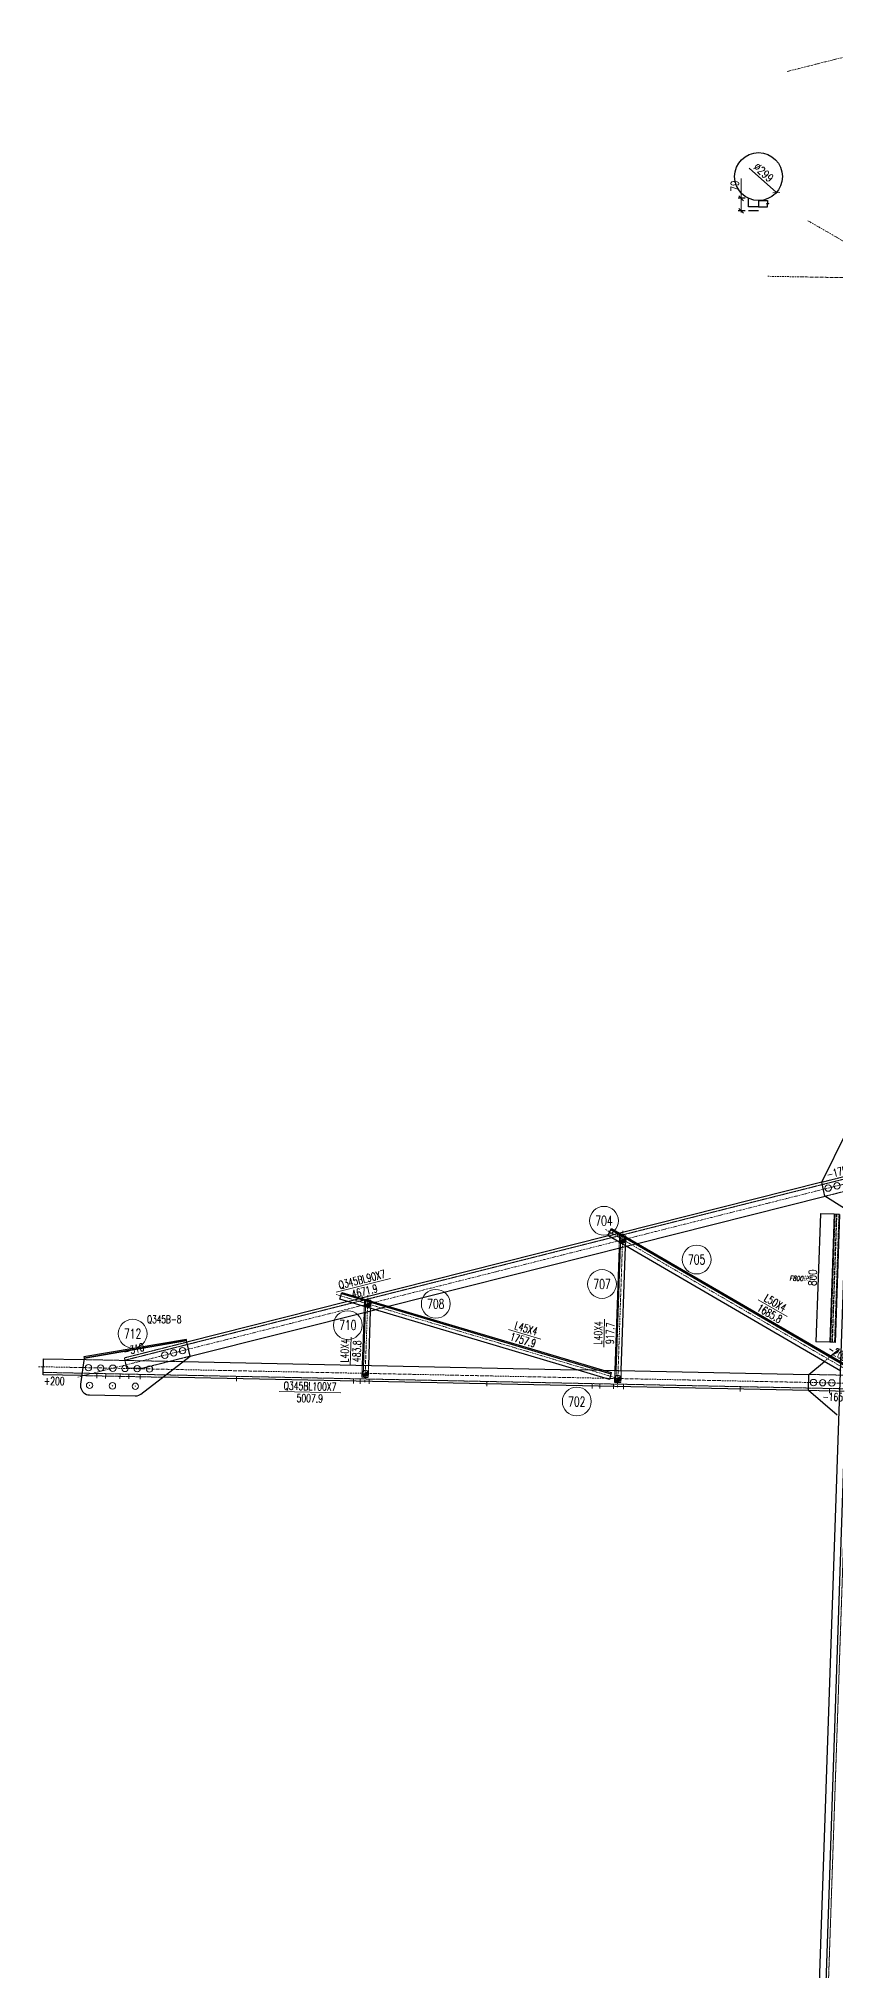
# Model space of a CAD drawing. Extents: x 200306 to 244369, y -126880 to -87343.
# Drawn here: x 222427 to 227408, y -102230 to -90159 of the extents above; entities that cross this region are included whole.
import ezdxf
from ezdxf.enums import TextEntityAlignment as Align

# ---------------------------------------------------------------- set-up
doc = ezdxf.new("R2010")
doc.units = 0
doc.header["$MEASUREMENT"] = 0
for name, pattern in [('ACAD_ISO04W100', [30, 24, -3, 0, -3]), ('Dash', [2.75, 2, -0.75]), ('DashDot', [15.6, 9, -3, 0.6, -3]), ('HIDDEN2', [4.762499999999999, 3.175, -1.5875])]:
    doc.linetypes.add(name, pattern=pattern)
doc.layers.get('0').update_dxf_attribs({"linetype": 'CONTINUOUS', "lineweight": 25})
doc.layers.get('Defpoints').update_dxf_attribs({"linetype": 'CONTINUOUS'})
doc.styles.add('DimFont', font='simplex.shx', dxfattribs={"width": 0.8, "bigfont": 'gbhzfs.shx'})
doc.styles.add('HZ', font='txt.shx', dxfattribs={"width": 0.7, "oblique": 12, "bigfont": 'hztxt.shx'})
doc.styles.get("Standard").update_dxf_attribs({"font": 'simplex.shx', "width": 0.7, "height": 3, "bigfont": 'gbhzfs.shx'})
doc.dimstyles.new('DHDxfDimStyleOpen30', dxfattribs={"dimtxt": 2.5, "dimasz": 2.5, "dimexe": 1.25, "dimexo": 0.625, "dimtad": 2, "dimtxsty": 'DimFont', "dimblk": 'OPEN30', "dimblk1": 'OPEN30', "dimblk2": 'OPEN30', "dimcen": 2.5, "dimadec": 0, "dimazin": 0, "dimtfac": 1, "dimtmove": 0, "dimatfit": 3, "dimldrblk": 'OPEN30', "dimfxl": 0, "dimarcsym": 0})
doc.dimstyles.new('ISO-25', dxfattribs={"dimtxt": 2.5, "dimasz": 2.5, "dimexe": 1.25, "dimexo": 0.625, "dimtad": 2, "dimtxsty": 'Standard', "dimcen": 2.5, "dimadec": 0, "dimazin": 0, "dimtfac": 1, "dimtmove": 0, "dimatfit": 3, "dimfxl": 0, "dimarcsym": 0})
doc.dimstyles.new('ISO-25$0', dxfattribs={"dimtxt": 2, "dimasz": 1.5, "dimexe": 1.25, "dimexo": 0.625, "dimtad": 1, "dimdsep": 46, "dimtxsty": 'Standard', "dimcen": 2.5, "dimclrd": 150, "dimclre": 2, "dimclrt": 6, "dimadec": 0, "dimazin": 0, "dimtfac": 1, "dimtmove": 0, "dimatfit": 0, "dimfxl": 0, "dimarcsym": 0})

# ---------------------------------------------------------------- blocks, each defined once
blk = doc.blocks.new('DefaultBolt')
at = {"color": 3, "linetype": 'Continuous', "lineweight": 13}
for p, q in [((-0.1, -0.1), (0.1, 0.1)), ((0.1, -0.1), (-0.1, 0.1))]:
    blk.add_line(p, q, dxfattribs=at)
blk.add_circle((0, 0), 1, dxfattribs=at)
blk = doc.blocks.new('M20X45S')
at = {"color": 3, "linetype": 'Continuous', "lineweight": 13}
blk.add_circle((0, 0), 1, dxfattribs=at)
blk = doc.blocks.new('M16X40S')
at = {"color": 3, "linetype": 'Continuous', "lineweight": 13}
blk.add_line((-0.707, -0.707), (0.707, 0.707), dxfattribs=at)
blk.add_circle((0, 0), 1, dxfattribs=at)
for radius, end in [(0.900005511094238, 44.99999999999999), (0.80002061223446, 44.99999999999999), (0.700035713374682, 45.00000000000003), (0.600050814514905, 44.99999999999999), (0.500065915655126, 44.99999999999999), (0.399939595439111, 45.00000000000003), (0.299954696579333, 45.00000000000003), (0.199969797719556, 45.00000000000003), (0.099984898859778, 45.00000000000003)]:
    blk.add_arc((0, 0), radius, 225, end, dxfattribs=at)
blk = doc.blocks.new('M16X50S')
at = {"color": 3, "linetype": 'Continuous', "lineweight": 13}
blk.add_line((-1, -1), (1, 1), dxfattribs=at)
blk.add_circle((0, 0), 1, dxfattribs=at)
for radius, end in [(0.900005511094238, 44.99999999999999), (0.80002061223446, 44.99999999999999), (0.700035713374682, 45.00000000000003), (0.600050814514905, 44.99999999999999), (0.500065915655126, 44.99999999999999), (0.399939595439111, 45.00000000000003), (0.299954696579333, 45.00000000000003), (0.199969797719556, 45.00000000000003), (0.099984898859778, 45.00000000000003)]:
    blk.add_arc((0, 0), radius, 225, end, dxfattribs=at)
blk = doc.blocks.new('_OBLIQUE')
at = {"color": 0, "linetype": 'ByBlock', "lineweight": -2}
blk.add_line((-0.5, -0.5), (0.5, 0.5), dxfattribs=at)
blk = doc.blocks.new('*D150')
at = {"color": 0, "linetype": 'Continuous', "lineweight": 0}
for p, q in [((226819.4827126465, -91156.77460595134), (226819.4827126465, -91033.9174630942)), ((226819.4827126465, -91245.69713732177), (226819.4827126465, -91156.77460595134))]:
    blk.add_line(p, q, dxfattribs=at)
at = {"color": 0, "linetype": 'Continuous', "lineweight": -2}
for p, q in [((226845.0119927873, -91156.77460595134), (226799.4827126465, -91156.77460595134)), ((226845.0119927873, -91235.69713732177), (226799.4827126465, -91235.69713732177))]:
    blk.add_line(p, q, dxfattribs=at)
at = {"layer": 'Defpoints', "color": 0, "linetype": 'Continuous'}
for p in [(226819.4827126465, -91156.77460595134), (226865.0119927873, -91156.77460595134), (226865.0119927873, -91235.69713732177)]:
    blk.add_point(p, dxfattribs=at)
at = {"color": 0, "linetype": 'Continuous', "lineweight": 0, "xscale": 30, "yscale": 30, "zscale": 30}
for p, rotation in [((226819.4827126465, -91156.77460595134), 90), ((226819.4827126465, -91235.69713732177), 270)]:
    blk.add_blockref('_OBLIQUE', p, dxfattribs=dict(at, rotation=rotation))
at = {"color": 6, "linetype": 'Continuous', "insert": (226779.4827126466, -91080.34603452275), "char_height": 50, "attachment_point": 5, "rotation": 90, "style": 'DimFont'}
blk.add_mtext('79', dxfattribs=at)
blk = doc.blocks.new('_OPEN30')
at = {"color": 0, "linetype": 'ByBlock', "lineweight": -2}
for p, q in [((-1, 0.26794919), (0, 0)), ((0, 0), (-1, -0.26794919)), ((0, 0), (-1, 0))]:
    blk.add_line(p, q, dxfattribs=at)
blk = doc.blocks.new('*D151')
at = {"color": 0, "linetype": 'Continuous', "lineweight": -2}
for p, q in [((226928.0744927873, -91170.69713732177), (226984.6627126465, -91170.69713732177)), ((226928.0744927873, -91210.69713732177), (226984.6627126465, -91210.69713732177)), ((226984.4827126465, -91170.87713732176), (226984.4827126465, -91189.10713732177)), ((226984.4827126465, -91210.51713732177), (226984.4827126465, -91192.28713732176))]:
    blk.add_line(p, q, dxfattribs=at)
at = {"color": 0, "linetype": 'Continuous'}
for points in [[(226984.4527126465, -91170.87713732176), (226984.5127126465, -91170.87713732176), (226984.4827126465, -91170.69713732177)], [(226984.4527126465, -91210.51713732177), (226984.5127126465, -91210.51713732177), (226984.4827126465, -91210.69713732177)]]:
    blk.add_solid(points, dxfattribs=at)
at = {"layer": 'Defpoints', "color": 0, "linetype": 'Continuous'}
for p in [(226928.0119927873, -91170.69713732177), (226928.0119927873, -91210.69713732177), (226984.4827126465, -91170.69713732177)]:
    blk.add_point(p, dxfattribs=at)
at = {"color": 0, "linetype": 'Continuous', "insert": (226984.4827126466, -91190.69713732174), "char_height": 3, "attachment_point": 5}
blk.add_mtext('\\A1;40.0000', dxfattribs=at)
blk = doc.blocks.new('*D152')
at = {"color": 0, "linetype": 'Continuous', "lineweight": 0}
blk.add_line((226870.2345016686, -90969.33024243369), (227039.2615686028, -91121.06596068955), dxfattribs=at)
at = {"layer": 'Defpoints', "color": 0, "linetype": 'Continuous'}
for p in [(226816.7624169718, -90921.32831395403), (227039.2615686028, -91121.06596068955)]:
    blk.add_point(p, dxfattribs=at)
at = {"color": 0, "linetype": 'Continuous', "lineweight": 0, "xscale": 30, "yscale": 30, "zscale": 30, "rotation": 318.085655041716}
blk.add_blockref('_OBLIQUE', (227039.2615686028, -91121.06596068955), dxfattribs=at)
at = {"color": 6, "linetype": 'Continuous', "insert": (226959.1444609567, -90995.3917622061), "char_height": 50, "attachment_point": 5, "rotation": 318.085655041716, "style": 'DimFont'}
blk.add_mtext('∅299', dxfattribs=at)
blk = doc.blocks.new('*D184')
at = {"color": 150, "linetype": 'Continuous', "lineweight": -2}
blk.add_line((227314.334608437, -97502.84915831612), (227286.9282311501, -98302.01936552109), dxfattribs=at)
at = {"color": 2, "linetype": 'Continuous', "lineweight": -2}
for p, q in [((227400.4196947162, -97505.6212150487), (227314.160883399, -97502.66309485606)), ((227373.0009790072, -98305.1512107517), (227286.7421676901, -98302.19309055909))]:
    blk.add_line(p, q, dxfattribs=at)
at = {"color": 150, "linetype": 'Continuous'}
for points in [[(227314.3046260622, -97502.84813011429), (227314.3645908119, -97502.85018651797), (227314.3407776481, -97502.6692640671)], [(227286.8982487753, -98302.01833731926), (227286.958213525, -98302.02039372294), (227286.9220619391, -98302.19925977012)]]:
    blk.add_solid(points, dxfattribs=at)
at = {"layer": 'Defpoints', "color": 0, "linetype": 'Continuous'}
for p in [(227400.4821579971, -97505.62335713586), (227286.9220619391, -98302.19925977012), (227373.0634422881, -98305.15335283888)]:
    blk.add_point(p, dxfattribs=at)
at = {"color": 6, "linetype": 'Continuous', "insert": (227265.6519824816, -97901.23469310634), "char_height": 50, "attachment_point": 5, "rotation": 88.03589448184374, "style": 'DimFont'}
blk.add_mtext('\\A1;800', dxfattribs=at)

msp = doc.modelspace()

# ---------------------------------------------------------------- linework, layer by layer
at = {"color": 2, "linetype": 'DashDot', "lineweight": 15}
for p, q in [((227916.6440739227, -90159.20051016404), (227107.2880253245, -90364.54847484223)), ((227236.5644633821, -91296.85883818606), (227864.3125241192, -91659.56722276066)), ((227865.1328378131, -91659.95930279412), (226985.2760600404, -91644.08320101882)), ((227673.181805281, -97263.43095366715), (222672.214459706, -98522.17005926784)), ((225971.1663016054, -97600.48750412822), (227627.4393726925, -98563.37245276009)), ((226079.7015702458, -97609.5044479891), (226046.163976127, -98586.61235894453)), ((224287.2383273632, -98006.6764932296), (226029.5715994507, -98525.49388117368)), ((224485.3706646014, -98010.76589054173), (224466.7203998113, -98554.28603253153)), ((227628.5062282684, -98564.02886734875), (222426.6883774143, -98457.6639103579))]:
    msp.add_line(p, q, dxfattribs=at)
at = {"color": 3, "linetype": 'Continuous'}
for p, q in [((226865.0119927873, -91210.69713732177), (226865.0119927873, -91156.77460595134)), ((226928.0119927873, -91210.69713732177), (226865.0119927873, -91210.69713732177)), ((226928.0119927873, -91235.69713732177), (226865.0119927873, -91235.69713732177)), ((226928.0119927873, -91170.69713732177), (226928.0119927873, -91210.69713732177))]:
    msp.add_line(p, q, dxfattribs=at)
at = {"color": 1, "linetype": 'Dash', "lineweight": 20}
for p, q in [((227558.2498073396, -96668.96972812321), (227356.4402692101, -102553.7376678552)), ((227496.8752476296, -97276.88095784847), (222966.2383780921, -98417.23829411647)), ((227493.5754052025, -97262.24842423479), (227322.9633802461, -97305.19132165007)), ((227343.5817054604, -97392.78031362608), (227498.8281563829, -97353.70491775197)), ((226059.8093326391, -97623.12609031588), (225990.4391494934, -97640.58650472261)), ((226066.6795150188, -97639.07584675706), (226035.2001084973, -98556.21906923824)), ((226058.6842073999, -97638.80188311095), (226056.0049153976, -97716.86226520089)), ((226098.6607454944, -97640.1717013415), (226058.6842073999, -97638.80188311095)), ((226096.3772529439, -97706.7005831617), (226098.6607454944, -97640.1717013415)), ((226101.8106051653, -97705.33301316116), (226171.180788311, -97687.87259875443)), ((224444.8374944876, -98029.613089061), (224359.4083850273, -98051.11552117135)), ((224472.3488933887, -98040.33729901658), (224455.7562481701, -98523.89273303827)), ((224464.3535857708, -98040.06333534377), (224461.6739962484, -98118.15396269159)), ((224504.3301238606, -98041.43315370781), (224464.3535857708, -98040.06333534377)), ((224502.0462234793, -98107.99230841872), (224504.3301238606, -98041.43315370781)), ((224528.2592446683, -98101.39451391886), (224613.6883541286, -98079.8920818085)), ((223353.9086619667, -98304.19892176724), (222962.9385356649, -98402.60576050277)), ((227462.7793640083, -98595.64742830899), (222455.9207605551, -98493.26893000609)), ((222709.7052713755, -98413.44053241036), (223328.9942625944, -98426.1035376913)), ((222962.9385356649, -98402.60576050277), (222977.2378528493, -98466.0134061621)), ((222977.2378528493, -98466.0134061621), (223072.9246712001, -98467.70095280773)), ((223072.9246712001, -98467.70095280773), (223373.3990933814, -98392.0718036258)), ((224450.3202985094, -98449.03202134886), (224447.7609405521, -98523.61876936546)), ((224487.737478642, -98524.98858772949), (224490.3157780035, -98449.84983496291)), ((225787.5488284812, -98476.37520389687), (225956.8122255843, -98479.8362428008)), ((226029.7659090594, -98481.32797427385), (226027.2048008784, -98555.94510559212)), ((226067.1813389729, -98557.31492382269), (226069.761393785, -98482.14578799486)), ((227339.2490991923, -98424.72580022995), (227380.0398020846, -98390.65052209323)), ((223201.8779341168, -98523.52512470022), (222696.0781091853, -98513.18270630586)), ((224447.7609405521, -98523.61876936546), (224487.737478642, -98524.98858772949)), ((226027.2048008784, -98555.94510559212), (226067.1813389729, -98557.31492382269)), ((227462.4530723389, -98610.64387901395), (227239.7318267432, -98606.08975267044)), ((227241.8619275738, -98506.1124908745), (227464.6283501348, -98510.66754098084))]:
    msp.add_line(p, q, dxfattribs=at)
at = {"color": 3, "ltscale": 5}
for p, q in [((227400.4821579971, -97505.62335713586), (227373.0634422881, -98305.15335283888)), ((227434.4621828145, -97506.7886525535), (227400.4821579971, -97505.62335713586)), ((227434.4621828145, -97506.7886525535), (227407.0434671055, -98306.31864825652)), ((227407.0434671055, -98306.31864825652), (227373.0634422881, -98305.15335283888))]:
    msp.add_line(p, q, dxfattribs=at)
at = {"color": 3, "linetype": 'HIDDEN2', "ltscale": 2}
for p, q in [((227404.4798079756, -97505.76045071441), (227377.0610922667, -98305.29044641742)), ((227430.464532836, -97506.65155897495), (227403.045817127, -98306.18155467798))]:
    msp.add_line(p, q, dxfattribs=at)
at = {"color": 3, "linetype": 'ACAD_ISO04W100'}
msp.add_line((227390.0534546968, -98305.7360005477), (227417.4721704058, -97506.20600484469), dxfattribs=at)
at = {"color": 7, "linetype": 'Continuous', "lineweight": 30}
for p, q in [((226005.0517585522, -97600.53869850432), (227462.4848115431, -98447.82673020702)), ((224319.9472236336, -98000.76934208555), (226004.7757701894, -98502.46345518161))]:
    msp.add_line(p, q, dxfattribs=at)
at = {"color": 7, "linetype": 'Continuous', "lineweight": 13}
for p, q in [((224626.358486172, -97906.60890893626), (224286.9447405779, -97992.03905175367)), ((226924.7127442001, -98039.25940184765), (227106.2623259401, -98144.80441295689)), ((225364.4258037154, -98225.2057230889), (225565.6923430765, -98285.137185057)), ((225965.7434510379, -98160.21378489115), (225959.7404038792, -98335.11079294105)), ((224381.3365085816, -98272.41668280553), (224375.3351181647, -98447.31374771247)), ((224315.3756482267, -98621.30915058011), (223930.4561084864, -98613.4384500936))]:
    msp.add_line(p, q, dxfattribs=at)
at = {"color": 7, "linetype": 'Continuous', "lineweight": 30}
for points in [[(227301.5707303984, -102548.9906231339), (227502.9393861887, -96677.07881636449)], [(227341.5472301835, -102550.3615589194), (227542.9158859738, -96678.44975214994)], [(227322.84026329, -97304.64583722147), (227480.9078161891, -96987.69008580665)], [(227322.9633802461, -97305.19132165007), (226059.8093326391, -97623.12609031588)], [(226171.180788311, -97687.87259875443), (227343.5817054604, -97392.78031362608)], [(227342.5910544092, -97392.15408422823), (227322.84026329, -97304.64583722147)], [(227464.3967728353, -97469.15225791592), (227342.5910544092, -97392.15408422823)], [(225990.4391494934, -97640.58650472261), (224444.8374944876, -98029.613089061)], [(225985.4110702389, -97637.66339867252), (226008.7928420404, -97593.4673270437)], [(227442.8441232298, -98484.95143037522), (225985.4110702389, -97637.66339867252)], [(226008.7928420404, -97593.4673270437), (227466.2258950314, -98440.7553587464)], [(224613.6883541286, -98079.8920818085), (226101.8106051653, -97705.33301316116)], [(226056.0049153976, -97716.86226520089), (226029.7659090594, -98481.32797427385)], [(226069.761393785, -98482.14578799486), (226096.3772529439, -97706.7005831617)], [(224310.1877743224, -98036.45902055345), (224322.057374836, -97993.05265484925)], [(224322.057374836, -97993.05265484925), (226006.8859213918, -98494.74676794531)], [(224359.4083850273, -98051.11552117135), (223353.9086619667, -98304.19892176724)], [(223373.3990933814, -98392.0718036258), (224528.2592446683, -98101.39451391886)], [(225995.0163208782, -98538.15313364951), (224310.1877743224, -98036.45902055345)], [(224461.6739962484, -98118.15396269159), (224450.3202985094, -98449.03202134886)], [(224490.3157780035, -98449.84983496291), (224502.0462234793, -98107.99230841872)], [(223350.5526410705, -98286.7226384514), (222709.8735301144, -98395.57095794808)], [(222711.0678197597, -98403.46754346493), (223351.7469307158, -98294.61922396826)], [(223351.7469307158, -98294.61922396826), (222711.0678197597, -98403.46754346493)], [(223351.7469307158, -98294.61922396826), (223350.5526410705, -98286.7226384514)], [(223373.6878958138, -98391.8504662757), (223351.7469307158, -98294.61922396826)], [(227380.0398020846, -98390.65052209323), (227434.3546639825, -98345.27758426922)], [(222455.5944688857, -98508.26538071106), (222457.7697466816, -98408.28904267795)], [(222457.7697466816, -98408.28904267795), (222709.7052713755, -98413.44053241036)], [(222711.0678197597, -98403.46754346493), (222688.8774958148, -98565.88662374178)], [(222709.8735301144, -98395.57095794808), (222711.0678197597, -98403.46754346493)], [(223064.9627434642, -98628.45653137907), (223373.6878958138, -98391.8504662757)], [(223328.9942625944, -98426.1035376913), (225787.5488284812, -98476.37520389687)], [(225956.8122255843, -98479.8362428008), (227241.8619275738, -98506.1124908745)], [(226006.8859213918, -98494.74676794531), (225995.0163208782, -98538.15313364951)], [(227241.8626462478, -98506.07939885756), (227339.2490991923, -98424.72580022995)], [(222696.0781091853, -98513.18270630586), (222455.5944688857, -98508.26538071106)], [(222688.8774958148, -98565.88662374178), (222688.3186040308, -98576.00136635851)], [(222688.3186040308, -98576.00136635851), (222689.3892930592, -98586.06490589063)], [(222689.3892930592, -98586.06490589063), (222692.0590409091, -98595.79036234492)], [(222692.0590409091, -98595.79036234492), (222696.251741431, -98604.90049341788)], [(222696.251741431, -98604.90049341788), (222701.8478738645, -98613.13559780542)], [(222701.8478738645, -98613.13559780542), (222708.687910001, -98620.2609184737)], [(227239.7318267432, -98606.08975267044), (223201.8779341168, -98523.52512470022)], [(227239.6914311977, -98606.05502660121), (227241.8626462478, -98506.07939885756)], [(227420.0933473156, -98761.137706034), (227239.6914311977, -98606.05502660121)], [(222708.687910001, -98620.2609184737), (222716.5768618329, -98626.07333484683)], [(222716.5768618329, -98626.07333484683), (222725.2898400518, -98630.4071531385)], [(222725.2898400518, -98630.4071531385), (222734.5784649375, -98633.1388297626)], [(222734.5784649375, -98633.1388297626), (222744.1779468864, -98634.19049317419)], [(222744.1779468864, -98634.19049317419), (223030.0271236718, -98640.03542986089)], [(223030.0271236718, -98640.03542986089), (223042.3764734271, -98638.87821998291)], [(223042.3764734271, -98638.87821998291), (223054.2069509964, -98634.95718181095)], [(223054.2069509964, -98634.95718181095), (223064.9627434642, -98628.45653137907)]]:
    msp.add_lwpolyline(points, dxfattribs=at)
at = {"color": 3, "linetype": 'Continuous', "lineweight": 20}
for points in [[(226041.8886818417, -97612.17360137745), (226048.488366696, -97641.43866860484)], [(224447.5563852485, -98013.46564556958), (224454.1560701029, -98042.73071279697)], [(222790.4419223889, -98530.11534724683), (222791.0945057277, -98500.12244583688)], [(222845.4394224937, -98531.23991694553), (222846.0920058324, -98501.24701553558)], [(222935.4353317559, -98533.08012190704), (222936.0879150946, -98503.08722049711)], [(222990.4328318606, -98534.20469160574), (222991.0854151993, -98504.21179019581)], [(223061.8951260182, -98535.66592767023), (223062.547709357, -98505.6730262603)], [(223663.4187095591, -98547.96567209165), (223664.0712928979, -98517.97277068172)], [(224395.7193165795, -98562.93949947342), (224396.3718999183, -98532.94659806348)], [(224436.4629255441, -98563.77261057793), (224437.1155088829, -98533.779709168)], [(224493.6327608702, -98564.94159942951), (224494.285344209, -98534.94869801958)], [(225228.4977483505, -98579.96786236846), (225229.1503316893, -98549.97496095853)], [(225887.2206977588, -98593.43719947168), (225887.8732810975, -98563.44429806175)], [(225934.8622271972, -98594.41135684801), (225935.514810536, -98564.41845543808)], [(226020.6169801864, -98596.16484012539), (226021.2695635252, -98566.17193871546)], [(226082.5356254556, -98597.43093098629), (226083.1882087944, -98567.43802957634)], [(226812.6710024226, -98612.36048449916), (226813.3235857614, -98582.36758308923)], [(227371.2968734113, -98623.78307145729), (227371.94945675, -98593.79017004736)]]:
    msp.add_lwpolyline(points, dxfattribs=at)
at = {"color": 3, "linetype": 'Continuous'}
msp.add_circle((226928.0119927873, -91021.19713732177), 149.5, dxfattribs=at)
at = {"color": 7, "linetype": 'Continuous', "lineweight": 13}
for centre in [(225961.5841553373, -97545.79281447374), (226540.8997678712, -97788.38844911953), (225949.2491401091, -97941.12599048404), (224909.7800114846, -98064.79002133202), (224359.8807722588, -98197.85817956668), (223014.8253607047, -98251.4419657247), (225791.3466795032, -98675.49428756577)]:
    msp.add_circle(centre, 90, dxfattribs=at)

# ---------------------------------------------------------------- block references
at = {"color": 3, "linetype": 'Continuous', "lineweight": 13, "xscale": 20, "yscale": 20, "zscale": 20}
for name, p in [('M20X45S', (227363.0788454067, -97341.48359736252)), ('M20X45S', (227418.7279965322, -97327.47675471094)), ('M16X50S', (226079.4556757711, -97664.57042613476)), ('M16X50S', (224485.1240544142, -98065.86230037053)), ('M20X45S', (223215.4116163179, -98385.44781018466)), ('M20X45S', (223271.0607674434, -98371.44096753308)), ('M20X45S', (223326.7099185689, -98357.4341248815)), ('M20X45S', (222738.3475965909, -98464.03660936313)), ('M20X45S', (222814.5740436924, -98465.59526116525)), ('M20X45S', (222890.8004907939, -98467.15391296736)), ('M20X45S', (222967.0269378954, -98468.71256476948)), ('M20X45S', (223043.2533849968, -98470.2712165716)), ('M20X45S', (223119.4798320983, -98471.82986837371)), ('M16X40S', (224470.2458800563, -98499.44986136754)), ('DefaultBolt', (222745.4831024807, -98574.20519974349)), ('DefaultBolt', (222888.4076908734, -98577.12766808683)), ('DefaultBolt', (223031.3322792661, -98580.05013643017)), ('M16X50S', (226049.6912680854, -98531.7458097425)), ('M20X45S', (227271.8251923243, -98556.73557793813)), ('M20X45S', (227328.9950276504, -98557.90456678972)), ('M20X45S', (227386.1648629765, -98559.07355564131))]:
    msp.add_blockref(name, p, dxfattribs=at)

# ---------------------------------------------------------------- texts
at = {"color": 7, "linetype": 'Continuous', "lineweight": 13, "width": 0.7}
for s, rotation, p in [('-175', 14.12783284129321, (227417.4430500157, -97242.75311876403)), ('Q345BL90X7', 14.12783284129321, (224448.402007307, -97912.74264631074)), ('4671.9', 14.12783284129321, (224464.9012194428, -97985.90531437921)), ('L50X4', 329.828147874304, (227033.0238639213, -98058.88485368066)), ('1685.8', 329.828147874304, (226997.9512062189, -98125.1789611239)), ('1757.9', 343.4179625326117, (225455.1677396346, -98291.34342549312)), ('L45X4', 343.4179625326117, (225474.9504071573, -98218.99948265278)), ('L40X4', 88.0341899621389, (225925.263922995, -98246.37808432496)), ('917.7', 88.0341899621389, (226000.2199319221, -98248.94649350725)), ('-310', 14.12783284129321, (223022.5716787158, -98348.93839790505)), ('L40X4', 88.03473270621805, (224340.8578089139, -98358.58101054272)), ('483.8', 88.03473270621805, (224415.8138178324, -98361.14941997528)), ('-200', 329.828147874304, (227423.2456966359, -98372.42663465504)), ('+200', 358.8285991242618, (222524.7641105741, -98547.18754392557)), ('Q345BL100X7', 358.8285991242618, (224123.73160753, -98579.88267357444)), ('5007.9', 358.8285991242618, (224122.1001491831, -98654.86492709928)), ('-165', 358.8285991242618, (227391.6519723036, -98646.70396932428))]:
    msp.add_text(s, height=50, rotation=rotation, dxfattribs=at).set_placement(p, align=Align.MIDDLE_CENTER)
for s, p in [('704', (225961.5841553373, -97545.79281447374)), ('705', (226540.8997678712, -97788.38844911953)), ('707', (225949.2491401091, -97941.12599048404)), ('708', (224909.7800114846, -98064.79002133202)), ('712', (223014.8253607047, -98251.4419657247)), ('710', (224359.8807722588, -98197.85817956668)), ('702', (225791.3466795032, -98675.49428756577))]:
    msp.add_text(s, height=60, dxfattribs=at).set_placement(p, align=Align.MIDDLE_CENTER)
at = {"color": 1, "style": 'HZ', "oblique": 12, "width": 0.7}
msp.add_text('F800扶手', height=29.82501032330349, rotation=358.0358944821311, dxfattribs=at).set_placement((227192.4849462365, -97902.78795307658), align=Align.MIDDLE)
at = {"color": 7, "linetype": 'Continuous', "lineweight": 13, "width": 0.7}
msp.add_text('Q345B-8', height=48, dxfattribs=at).set_placement((223104.8253607047, -98161.4419657247), align=Align.MIDDLE_LEFT)

# ---------------------------------------------------------------- dimensions: what is measured, and where the dimension line sits
at = {"color": 3, "linetype": 'Continuous'}
dim = msp.add_diameter_dim_2p(p1=(226816.7624169718, -90921.32831395403), p2=(227039.2615686028, -91121.06596068955), dimstyle='DHDxfDimStyleOpen30', override={"dimtxt": 50, "dimasz": 30, "dimexe": 20, "dimexo": 20, "dimgap": 15, "dimdec": 0, "dimblk1": 'OBLIQUE', "dimblk2": 'OBLIQUE', "dimsah": 1, "dimdle": 10, "dimclrt": 6, "dimlwd": 0}, dxfattribs=at)
dim.commit()
dim.dimension.update_dxf_attribs({"geometry": '*D152', "text_midpoint": (226932.4237055406, -91025.15753499954), "dimtype": 163})
for base, p1, p2, dimstyle, override, picture, middle in [((226819.4827126465, -91156.77460595134), (226865.0119927873, -91235.69713732177), (226865.0119927873, -91156.77460595134), 'DHDxfDimStyleOpen30', {"dimtxt": 50, "dimasz": 30, "dimexe": 20, "dimexo": 20, "dimgap": 15, "dimdec": 0, "dimblk1": 'OBLIQUE', "dimblk2": 'OBLIQUE', "dimsah": 1, "dimdle": 10, "dimclrt": 6, "dimlwd": 0}, '*D150', (226779.4827126466, -91080.34603452275)), ((226984.4827126465, -91170.69713732177), (226928.0119927873, -91210.69713732177), (226928.0119927873, -91170.69713732177), 'ISO-25', {"dimtxt": 0.18, "dimasz": 0.18, "dimexe": 0.18, "dimexo": 0.0625, "dimgap": 0.09, "dimtad": 0, "dimtih": 1, "dimtoh": 1, "dimdec": 4, "dimzin": 0, "dimdsep": 46, "dimcen": 0.09, "dimtdec": 4, "dimtofl": 0, "dimtolj": 1, "dimtzin": 0}, '*D151', (226984.4827126466, -91190.69713732174))]:
    dim = msp.add_linear_dim(base=base, p1=p1, p2=p2, angle=90, dimstyle=dimstyle, override=override, dxfattribs=at)
    dim.commit()
    dim.dimension.update_dxf_attribs({"geometry": picture, "text_midpoint": middle})
dim = msp.add_aligned_dim(p1=(227400.4821579971, -97505.62335713586), p2=(227373.0634422881, -98305.15335283888), distance=-86.1920186228976, dimstyle='ISO-25$0', override={"dimtxt": 50, "dimasz": 0.18, "dimexe": 0.18, "dimexo": 0.0625, "dimgap": 10, "dimtad": 2, "dimdec": 0, "dimzin": 0, "dimtxsty": 'DimFont', "dimcen": 0.09, "dimtdec": 4, "dimtofl": 0, "dimtolj": 1, "dimtzin": 0}, dxfattribs=at)
dim.commit()
dim.dimension.update_dxf_attribs({"geometry": '*D184', "text_midpoint": (227265.6519824816, -97901.23469310634)})

doc.saveas('drawing.dxf')
